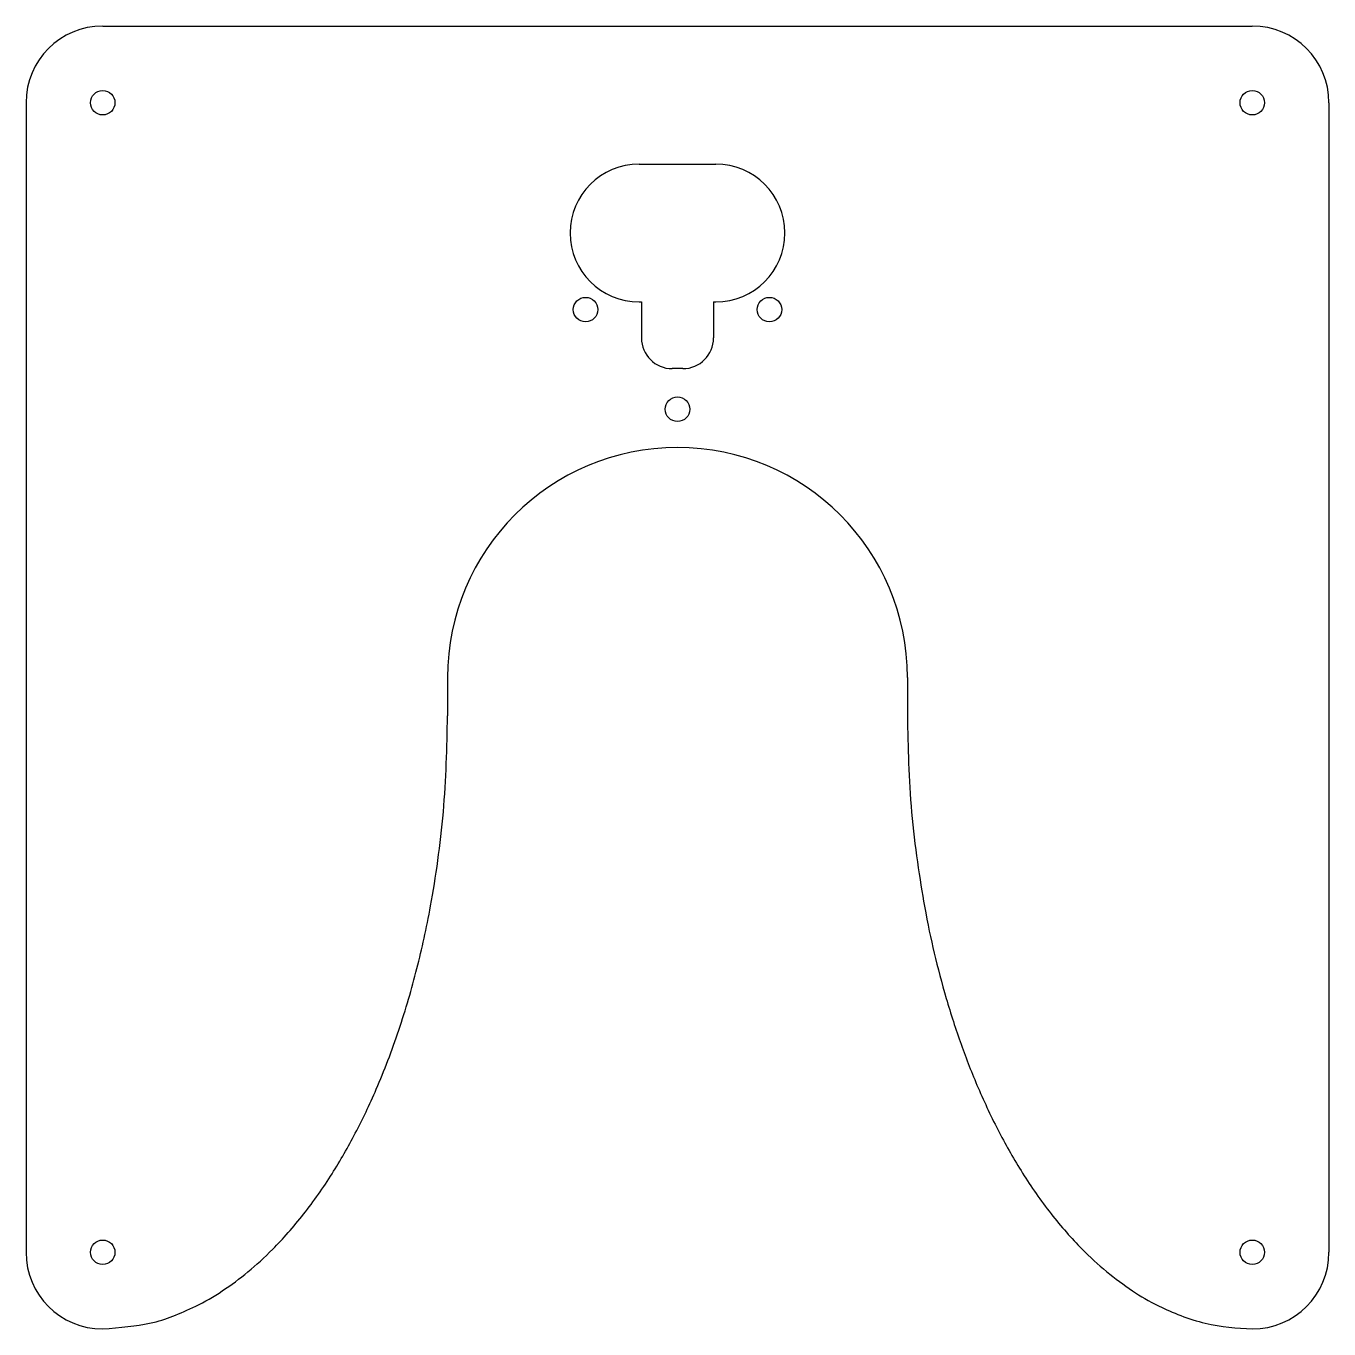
# Model space of a CAD drawing. Extents: x 0 to 170, y -170 to 0.
import ezdxf

# ---------------------------------------------------------------- set-up
doc = ezdxf.new("R2010")
doc.units = 0
doc.header["$MEASUREMENT"] = 0
doc.layers.add('VISIBLE', color=7, linetype='CONTINUOUS')

msp = doc.modelspace()

# ---------------------------------------------------------------- linework, layer by layer
at = {"layer": 'VISIBLE'}
for p, q in [((10, 0), (160, 0)), ((0, -10), (0, -160)), ((170, -10), (170, -160)), ((80, -18), (90, -18)), ((80, -36), (80.3, -36)), ((80.3, -36), (80.3, -40.7)), ((89.7, -36), (89.7, -40.7)), ((89.7, -36), (90, -36)), ((85.7, -44.7), (84.3, -44.7)), ((55, -85), (55, -90)), ((115, -85), (115, -90))]:
    msp.add_line(p, q, dxfattribs=at)
for centre in [(10, -10), (160, -10), (73, -37), (97, -37), (85, -50), (10, -160), (160, -160)]:
    msp.add_circle(centre, 1.6, dxfattribs=at)
for centre, radius, start, end in [((10, -10), 10, 90, 180), ((160, -10), 10, 0, 90), ((80, -27), 9, 90, 270), ((90, -27), 9, 270, 90), ((84.3, -40.7), 4, 180, 270), ((85.7, -40.7), 4, 270, 0), ((85, -85), 30, 0, 180), ((10, -160), 10, 180, 270), ((160, -160), 10, 270, 0)]:
    msp.add_arc(centre, radius, start, end, dxfattribs=at)
for points, knots in [([(10, -170), (12.23, -169.8), (16.06, -169.46), (19.11, -168.37), (22.22, -167.08), (25.67, -165.09), (29.04, -162.57), (32.31, -159.61), (36.35, -155.06), (40, -149.81), (43.05, -144.45), (45.82, -138.67), (48.77, -130.99), (51.11, -122.89), (52.93, -114.71), (54.72, -102.39), (54.91, -94.14), (55, -90)], [0, 0, 0, 0, 0.065503, 0.112371, 0.159988, 0.212728, 0.266586, 0.321854, 0.386837, 0.453888, 0.518959, 0.585587, 0.661276, 0.737525, 0.813874, 0.906539, 1, 1, 1, 1]), ([(115, -90), (115.08, -94.11), (115.25, -102.3), (117.1, -114.71), (118.43, -120.82), (120.01, -126.91), (121.95, -132.89), (124.16, -138.55), (126.91, -144.4), (129.95, -149.71), (133.59, -154.99), (137.64, -159.55), (140.88, -162.52), (144.38, -165.11), (147.8, -167.14), (153.88, -169.63), (157.97, -169.88), (160, -170)], [0, 0, 0, 0, 0.092871, 0.18495, 0.250356, 0.315043, 0.38075, 0.445375, 0.511721, 0.576519, 0.643068, 0.707574, 0.762534, 0.816089, 0.868532, 0.934893, 1, 1, 1, 1])]:
    msp.add_open_spline(points, degree=3, knots=knots, dxfattribs=at)

doc.saveas('drawing.dxf')
